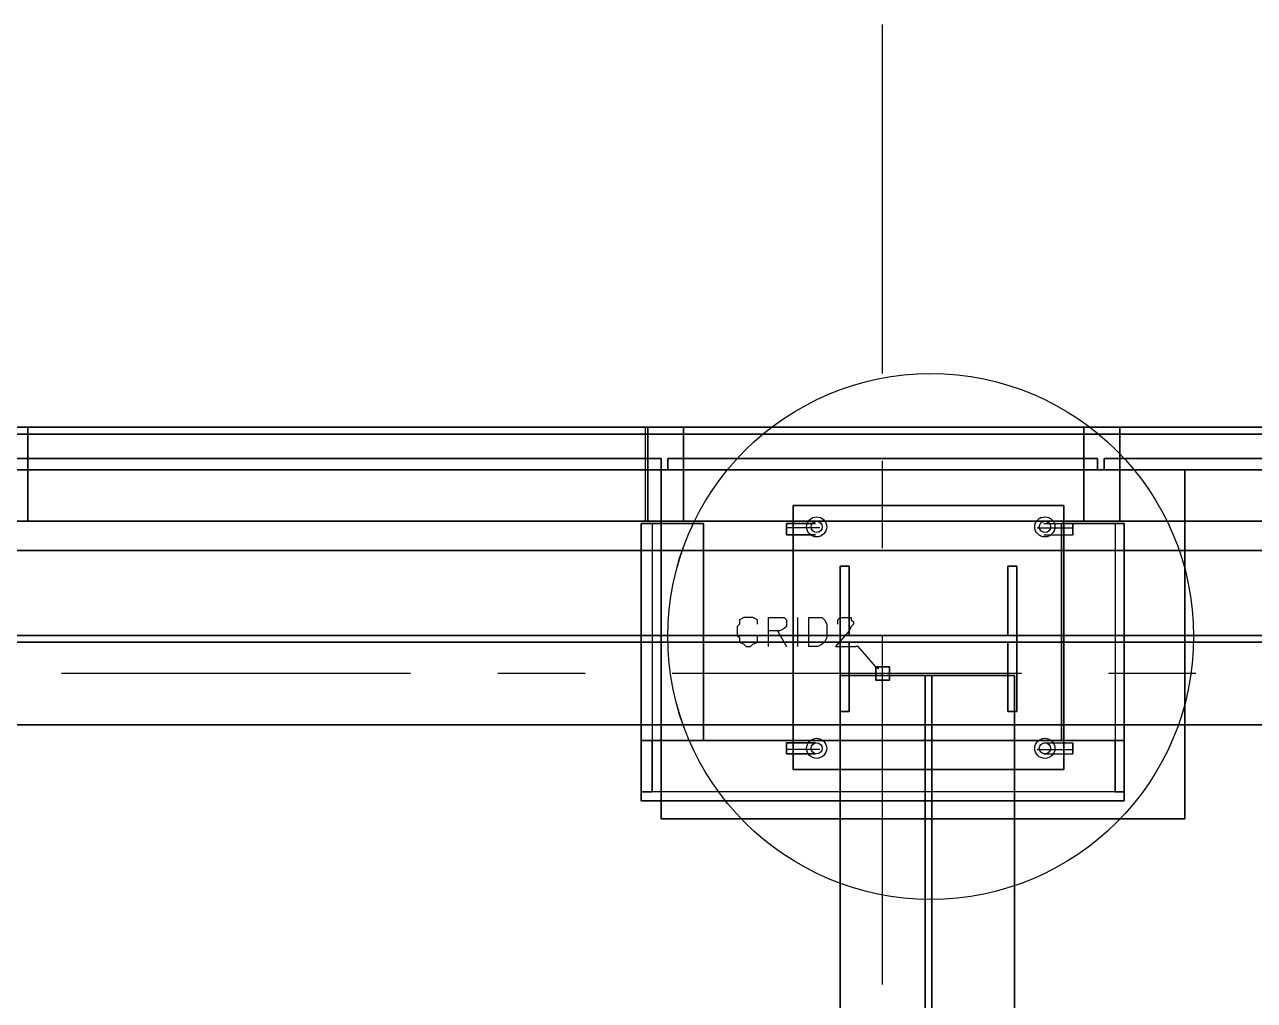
# Model space of a CAD drawing. Header units: metres. Extents: x 114 to 218, y 8 to 180.
# Drawn here: x 159.58 to 168.04, y 159.78 to 166.49 of the extents above; entities that cross this region are included whole.
import ezdxf

# ---------------------------------------------------------------- set-up
doc = ezdxf.new("R2010")
doc.units = ezdxf.units.M
doc.header["$MEASUREMENT"] = 0
for name, color, linetype in [('A-2D-GLAZ', 7, 'Continuous'), ('A-2D-GLAZ-CWMG', 7, 'Continuous'), ('A-2D-I-WALL', 7, 'Continuous'), ('A-3D-GLAZ-CURT', 7, 'Continuous'), ('A-3D-GLAZ-CWMG', 7, 'Continuous'), ('A-3D-I-WALL', 7, 'Continuous'), ('A-TFP-GRID-REFERENCE', 7, 'Continuous'), ('A_GRID', 7, 'Continuous'), ('S-3D-BEAM', 7, 'Continuous'), ('S-3D-Cols', 7, 'Continuous'), ('S-3D-FTNG', 7, 'Continuous'), ('S-3D-PILR', 7, 'Continuous'), ('S-3D-SLAB', 7, 'Continuous'), ('S-3D-Steel', 7, 'Continuous'), ('S-3D-WALL', 7, 'Continuous')]:
    doc.layers.add(name, color=color, linetype=linetype)

msp = doc.modelspace()

# ---------------------------------------------------------------- linework, layer by layer
at = {"layer": 'A-2D-GLAZ', "color": 9, "true_color": 0xbababa}
for points in [[(159.5136, 163.4257), (163.9589, 163.4257), (163.9589, 163.5026), (159.5136, 163.5026), (159.5136, 163.4257)], [(164.0051, 163.4257), (166.9583, 163.4257), (166.9583, 163.5026), (164.0051, 163.5026), (164.0051, 163.4257)], [(167.0045, 163.4257), (171.4652, 163.4257), (171.4652, 163.5026), (167.0045, 163.5026), (167.0045, 163.4257)]]:
    msp.add_lwpolyline(points, dxfattribs=at)
at = {"layer": 'A-2D-GLAZ-CWMG', "color": 9, "true_color": 0xbababa}
for points in [[(159.6059, 163.0719), (159.6059, 163.7179), (159.3598, 163.7179), (159.3598, 163.0719)], [(159.6059, 163.7179), (163.8666, 163.7179)], [(164.1127, 163.0719), (164.1127, 163.7179), (163.8666, 163.7179), (163.8666, 163.0719), (164.1127, 163.0719)], [(164.1127, 163.7179), (166.866, 163.7179)], [(167.1122, 163.0719), (167.1122, 163.7179), (166.866, 163.7179), (166.866, 163.0719), (167.1122, 163.0719)], [(167.1122, 163.7179), (189.3541, 163.7179)], [(159.6674, 163.0719), (159.7289, 163.0719)], [(163.7589, 163.0719), (163.8666, 163.0719)], [(164.1127, 163.0719), (166.866, 163.0719)], [(167.1122, 163.0719), (167.2045, 163.0719)]]:
    msp.add_lwpolyline(points, dxfattribs=at)
at = {"layer": 'A-2D-I-WALL', "color": 9, "true_color": 0xbababa}
for points in [[(164.2511, 161.5645), (164.2511, 163.0565), (163.8205, 163.0565), (163.8205, 161.1492)], [(163.8974, 163.0565), (163.8974, 161.2107)], [(167.1429, 161.1492), (167.1429, 163.0565), (166.7122, 163.0565), (166.7122, 161.5645)], [(167.0814, 163.0565), (167.0814, 161.2107)], [(164.8664, 161.5645), (164.2511, 161.5645)], [(166.0354, 161.5645), (164.9279, 161.5645)], [(166.7122, 161.5645), (166.097, 161.5645)], [(163.8205, 161.1492), (167.1429, 161.1492)], [(167.0814, 161.2107), (163.8974, 161.2107)]]:
    msp.add_lwpolyline(points, dxfattribs=at)
at = {"layer": 'A-3D-GLAZ-CURT', "color": 131, "true_color": 0x7fffff}
for points in [[(163.9589, 163.4257), (159.5136, 163.4257), (163.9589, 163.4257), (163.9589, 163.5026), (159.5136, 163.5026), (159.5136, 163.4257), (159.5136, 163.5026), (163.9589, 163.5026), (163.9589, 163.4257)], [(163.9589, 163.5026), (163.9589, 163.5026)], [(163.9589, 163.5026), (163.9589, 163.5026)], [(166.9583, 163.4257), (164.0051, 163.4257), (166.9583, 163.4257), (166.9583, 163.5026), (164.0051, 163.5026), (164.0051, 163.4257), (164.0051, 163.5026), (166.9583, 163.5026), (166.9583, 163.4257)], [(164.0051, 163.5026), (164.0051, 163.5026)], [(164.0051, 163.5026), (164.0051, 163.5026)], [(164.0051, 163.4257), (164.0051, 163.5026), (166.9583, 163.5026), (166.9583, 163.4257), (166.9583, 163.5026), (164.0051, 163.5026), (164.0051, 163.4257), (166.9583, 163.4257), (164.0051, 163.4257)], [(164.0051, 163.5026), (164.0051, 163.5026)], [(166.9583, 163.5026), (166.9583, 163.5026)], [(166.9583, 163.5026), (166.9583, 163.5026)], [(166.9583, 163.5026), (166.9583, 163.5026)], [(167.0045, 163.4257), (167.0045, 163.5026), (167.0045, 163.4257)], [(171.4652, 163.5026), (167.0045, 163.5026), (171.4652, 163.5026)], [(167.0045, 163.5026), (167.0045, 163.5026)], [(167.0045, 163.5026), (167.0045, 163.5026)], [(163.9589, 163.4257), (163.9589, 163.4257)], [(164.0051, 163.4257), (164.0051, 163.4257)], [(164.0051, 163.4257), (164.0051, 163.4257)], [(164.0051, 163.4257), (164.0051, 163.4257)], [(166.9583, 163.4257), (166.9583, 163.4257)], [(166.9583, 163.4257), (166.9583, 163.4257)], [(171.4652, 163.4257), (167.0045, 163.4257), (171.4652, 163.4257)], [(167.0045, 163.4257), (167.0045, 163.4257)], [(167.0045, 163.4257), (167.0045, 163.4257)]]:
    msp.add_lwpolyline(points, dxfattribs=at)
at = {"layer": 'A-3D-GLAZ-CWMG', "color": 8, "true_color": 0x808080}
for points in [[(159.6059, 163.7179), (159.3598, 163.7179), (159.3598, 163.0719), (159.6059, 163.0719), (159.6059, 163.7179), (159.6059, 163.0719), (159.3598, 163.0719), (159.3598, 163.7179), (159.6059, 163.7179)], [(163.8666, 163.7179), (159.6059, 163.7179)], [(159.6059, 163.7179), (163.8666, 163.7179)], [(159.6059, 163.7179), (159.6059, 163.0719), (159.6059, 163.7179)], [(159.6059, 163.7179), (159.6059, 163.7179)], [(159.6059, 163.7179), (159.6059, 163.7179)], [(163.8666, 163.7179), (159.6059, 163.7179), (163.8666, 163.7179)], [(159.6059, 163.7179), (159.6059, 163.0719), (159.6059, 163.7179)], [(159.6059, 163.7179), (159.6059, 163.7179)], [(159.6059, 163.7179), (159.6059, 163.7179)], [(163.8512, 163.7179), (163.8512, 163.7179)], [(164.1127, 163.0719), (163.8512, 163.0719), (163.8512, 163.7179), (164.1127, 163.7179), (164.1127, 163.7179), (164.1127, 163.0719), (163.8512, 163.0719), (163.8512, 163.7179), (164.1127, 163.7179), (164.1127, 163.0719)], [(163.8512, 163.7179), (163.8512, 163.7179)], [(163.8666, 163.7179), (163.8666, 163.0719), (163.8666, 163.7179)], [(163.8666, 163.7179), (163.8666, 163.7179)], [(163.8666, 163.7179), (163.8666, 163.7179)], [(164.1127, 163.7179), (163.8666, 163.7179), (163.8666, 163.0719), (164.1127, 163.0719), (164.1127, 163.7179), (164.1127, 163.0719), (163.8666, 163.0719), (163.8666, 163.7179), (164.1127, 163.7179)], [(163.8666, 163.7179), (163.8666, 163.7179)], [(163.8666, 163.7179), (163.8666, 163.0719), (163.8666, 163.7179)], [(163.8666, 163.7179), (163.8666, 163.7179)], [(164.1127, 163.7179), (164.1127, 163.7179)], [(164.1127, 163.7179), (164.1127, 163.7179)], [(164.1127, 163.7179), (164.1127, 163.7179)], [(164.1127, 163.7179), (164.1127, 163.7179)], [(166.866, 163.7179), (164.1127, 163.7179), (166.866, 163.7179)], [(164.1127, 163.7179), (164.1127, 163.0719), (164.1127, 163.7179)], [(164.1127, 163.7179), (164.1127, 163.7179)], [(164.1127, 163.7179), (164.1127, 163.7179)], [(166.866, 163.7179), (166.866, 163.7179)], [(167.1122, 163.7179), (166.866, 163.7179), (166.866, 163.0719), (167.1122, 163.0719), (167.1122, 163.7179), (167.1122, 163.0719), (166.866, 163.0719), (166.866, 163.7179), (167.1122, 163.7179)], [(166.866, 163.7179), (166.866, 163.7179)], [(166.866, 163.7179), (166.866, 163.7179)], [(167.1122, 163.7179), (167.1122, 163.0719), (166.866, 163.0719), (166.866, 163.7179), (167.1122, 163.7179), (166.866, 163.7179), (166.866, 163.0719), (167.1122, 163.0719), (167.1122, 163.7179)], [(166.866, 163.7179), (166.866, 163.7179)], [(166.866, 163.7179), (166.866, 163.0719), (166.866, 163.7179)], [(166.866, 163.7179), (166.866, 163.7179)], [(167.1122, 163.7179), (167.1122, 163.0719), (171.4806, 163.0719), (171.4806, 163.7179), (167.1122, 163.7179), (171.4806, 163.7179), (171.4806, 163.0719), (167.1122, 163.0719), (167.1122, 163.7179)], [(167.1122, 163.7179), (167.1122, 163.7179)], [(167.1122, 163.7179), (167.1122, 163.7179)], [(167.1122, 163.0719), (171.4806, 163.0719), (171.4806, 163.7179), (171.4806, 163.0719), (167.1122, 163.0719)], [(171.4806, 163.7179), (167.1122, 163.7179), (171.4806, 163.7179)], [(167.1122, 163.7179), (167.1122, 163.0719), (167.1122, 163.7179)], [(167.1122, 163.7179), (167.1122, 163.7179)], [(167.1122, 163.7179), (167.1122, 163.7179)], [(163.8666, 163.0719), (159.6059, 163.0719)], [(163.8666, 163.0719), (159.6059, 163.0719)], [(159.6059, 163.0719), (159.6059, 163.0719)], [(159.6059, 163.0719), (159.6059, 163.0719)], [(159.6059, 163.0719), (159.6059, 163.0719)], [(159.6059, 163.0719), (159.6059, 163.0719)], [(159.6059, 163.0719), (163.8666, 163.0719), (159.6059, 163.0719)], [(159.6059, 163.0719), (159.6059, 163.0719)], [(159.6059, 163.0719), (159.6059, 163.0719)], [(163.8512, 163.0719), (163.8512, 163.0719)], [(163.8512, 163.0719), (163.8512, 163.0719)], [(163.8666, 163.0719), (163.8666, 163.0719)], [(163.8666, 163.0719), (163.8666, 163.0719)], [(163.8666, 163.0719), (163.8666, 163.0719)], [(163.8666, 163.0719), (163.8666, 163.0719)], [(163.8666, 163.0719), (163.8666, 163.0719)], [(163.8666, 163.0719), (163.8666, 163.0719)], [(164.1127, 163.0719), (164.1127, 163.0719)], [(164.1127, 163.0719), (164.1127, 163.0719)], [(164.1127, 163.0719), (164.1127, 163.0719)], [(164.1127, 163.0719), (166.866, 163.0719), (164.1127, 163.0719)], [(164.1127, 163.0719), (164.1127, 163.0719)], [(164.1127, 163.0719), (164.1127, 163.0719)], [(166.866, 163.0719), (166.866, 163.0719)], [(166.866, 163.0719), (166.866, 163.0719)], [(166.866, 163.0719), (166.866, 163.0719)], [(166.866, 163.0719), (166.866, 163.0719)], [(166.866, 163.0719), (166.866, 163.0719)], [(166.866, 163.0719), (166.866, 163.0719)], [(167.1122, 163.0719), (167.1122, 163.0719)], [(167.1122, 163.0719), (167.1122, 163.0719)], [(167.1122, 163.0719), (167.1122, 163.0719)], [(167.1122, 163.0719), (167.1122, 163.0719)], [(167.1122, 163.0719), (167.1122, 163.0719)], [(167.1122, 163.0719), (167.1122, 163.0719)], [(167.1122, 163.0719), (167.1122, 163.0719)], [(167.1122, 163.0719), (167.1122, 163.0719)]]:
    msp.add_lwpolyline(points, dxfattribs=at)
at = {"layer": 'A-3D-I-WALL', "color": 42, "true_color": 0xdda500}
for points in [[(163.8974, 163.0565), (163.8205, 163.0565), (163.8205, 161.5645), (163.8205, 161.2107), (163.8974, 161.2107), (163.8974, 161.5645)], [(164.2511, 161.5645), (164.2511, 163.0565), (163.8974, 163.0565), (163.8974, 161.5645), (164.2511, 161.5645), (163.8205, 161.5645), (163.8205, 163.0565)], [(163.8205, 163.0565), (164.2511, 163.0565)], [(164.2511, 161.5645), (163.8205, 161.5645), (163.8205, 163.0565), (164.2511, 163.0565), (164.2511, 161.5645), (164.2511, 163.0565)], [(163.8205, 163.0565), (163.8205, 163.0565)], [(163.8205, 163.0565), (163.8205, 163.0565)], [(163.8974, 163.0565), (163.8974, 163.0565)], [(164.2511, 163.0565), (164.2511, 163.0565)], [(164.2511, 163.0565), (164.2511, 163.0565)], [(167.0814, 163.0565), (166.7122, 163.0565), (166.7122, 161.5645), (167.0814, 161.5645)], [(167.1429, 161.5645), (167.1429, 163.0565), (167.0814, 163.0565), (167.0814, 161.5645), (167.0814, 161.2107), (167.1429, 161.2107), (167.1429, 161.5645), (166.7122, 161.5645), (166.7122, 163.0565)], [(166.7122, 163.0565), (167.1429, 163.0565)], [(167.1429, 161.5645), (166.7122, 161.5645), (166.7122, 163.0565), (167.1429, 163.0565), (167.1429, 161.5645), (167.1429, 163.0565)], [(166.7122, 163.0565), (166.7122, 163.0565)], [(166.7122, 163.0565), (166.7122, 163.0565)], [(167.0814, 163.0565), (167.0814, 163.0565)], [(167.1429, 163.0565), (167.1429, 163.0565)], [(167.1429, 163.0565), (167.1429, 163.0565)], [(163.8205, 161.1492), (167.1429, 161.1492), (167.1429, 161.5645), (166.7122, 161.5645), (164.2511, 161.5645), (163.8205, 161.5645), (163.8205, 161.1492), (163.8205, 161.2107), (163.8205, 161.5645), (164.2511, 161.5645), (166.7122, 161.5645), (167.1429, 161.5645), (167.1429, 161.2107), (167.1429, 161.1492), (163.8205, 161.1492)], [(163.8205, 161.5645), (163.8205, 161.5645)], [(163.8205, 161.5645), (163.8205, 161.5645)], [(163.8205, 161.5645), (163.8205, 161.5645)], [(163.8205, 161.5645), (163.8205, 161.5645)], [(167.0814, 161.2107), (167.0814, 161.5645), (166.7122, 161.5645), (164.2511, 161.5645), (163.8974, 161.5645), (163.8974, 161.2107)], [(163.8974, 161.5645), (163.8974, 161.5645)], [(163.8974, 161.5645), (163.8974, 161.5645)], [(164.2511, 161.5645), (164.2511, 161.5645)], [(164.2511, 161.5645), (164.2511, 161.5645)], [(164.2511, 161.5645), (164.2511, 161.5645)], [(164.2511, 161.5645), (164.2511, 161.5645)], [(164.2511, 161.5645), (164.2511, 161.5645)], [(166.7122, 161.5645), (166.7122, 161.5645)], [(166.7122, 161.5645), (166.7122, 161.5645)], [(166.7122, 161.5645), (166.7122, 161.5645)], [(166.7122, 161.5645), (166.7122, 161.5645)], [(166.7122, 161.5645), (166.7122, 161.5645)], [(166.7122, 161.5645), (166.7122, 161.5645)], [(167.0814, 161.5645), (167.0814, 161.5645)], [(167.0814, 161.5645), (167.0814, 161.5645)], [(167.1429, 161.5645), (167.1429, 161.5645)], [(167.1429, 161.5645), (167.1429, 161.5645)], [(167.1429, 161.5645), (167.1429, 161.5645)], [(163.8205, 161.1492), (167.1429, 161.1492), (167.1429, 161.2107), (167.0814, 161.2107), (163.8974, 161.2107), (163.8205, 161.2107), (163.8205, 161.1492)], [(163.8205, 161.2107), (163.8205, 161.2107)], [(163.8205, 161.2107), (163.8205, 161.2107)], [(163.8205, 161.2107), (163.8205, 161.2107)], [(163.8205, 161.1492), (163.8205, 161.1492)], [(163.8205, 161.1492), (163.8205, 161.1492)], [(163.8974, 161.2107), (163.8974, 161.2107)], [(163.8974, 161.2107), (163.8974, 161.2107)], [(167.0814, 161.2107), (167.0814, 161.2107)], [(167.0814, 161.2107), (167.0814, 161.2107)], [(167.1429, 161.2107), (167.1429, 161.2107)], [(167.1429, 161.2107), (167.1429, 161.2107)], [(167.1429, 161.2107), (167.1429, 161.2107)], [(167.1429, 161.1492), (167.1429, 161.1492)], [(167.1429, 161.1492), (167.1429, 161.1492)]]:
    msp.add_lwpolyline(points, dxfattribs=at)
at = {"layer": 'A-TFP-GRID-REFERENCE', "color": 1, "true_color": 0xff0000}
for points in [[(164.6203, 162.3643), (164.6203, 162.3951), (164.5896, 162.4105), (164.5742, 162.4105), (164.5434, 162.4105), (164.528, 162.4105), (164.4973, 162.3951), (164.4973, 162.3643), (164.4819, 162.349), (164.4819, 162.2874), (164.4973, 162.272), (164.4973, 162.2413), (164.528, 162.2259), (164.5434, 162.2105), (164.5742, 162.2105), (164.5896, 162.2259), (164.6203, 162.2413), (164.6203, 162.272), (164.6203, 162.2874), (164.5742, 162.2874)], [(164.6972, 162.2105), (164.6972, 162.4105), (164.7741, 162.4105), (164.8049, 162.4105), (164.8203, 162.3951), (164.8203, 162.3797), (164.8203, 162.3643), (164.8203, 162.349), (164.8049, 162.3336), (164.7741, 162.3182), (164.6972, 162.3182)], [(164.8972, 162.4105), (164.8972, 162.2105)], [(164.9741, 162.2105), (164.9741, 162.4105), (165.0356, 162.4105), (165.0664, 162.4105), (165.0818, 162.3951), (165.0971, 162.3643), (165.0971, 162.349), (165.0971, 162.2874), (165.0971, 162.272), (165.0818, 162.2413), (165.0664, 162.2259), (165.0356, 162.2105), (164.9741, 162.2105)], [(165.1741, 162.3643), (165.1741, 162.3797), (165.1741, 162.3951), (165.1894, 162.4105), (165.2048, 162.4105), (165.251, 162.4105), (165.2663, 162.4105), (165.2663, 162.3951), (165.2817, 162.3797), (165.2817, 162.3643), (165.2663, 162.349), (165.251, 162.3182), (165.1587, 162.2105), (165.2971, 162.2105)], [(164.7588, 162.3182), (164.8203, 162.2105)], [(165.4355, 162.0721), (165.3125, 162.2105), (165.2971, 162.2105)], [(165.5278, 162.0721), (165.4355, 162.0721), (165.4355, 161.9798), (165.4355, 162.0721), (165.5278, 162.0721)], [(165.4355, 162.0721), (165.4355, 162.0721)], [(165.4355, 162.0721), (165.4355, 162.0721)], [(165.4509, 162.0721), (165.4509, 162.0567), (165.4355, 162.0721), (165.4509, 162.0721), (165.4509, 162.0721)], [(165.5278, 161.9798), (165.5278, 162.0721), (165.5278, 161.9798)], [(165.5278, 162.0721), (165.5278, 162.0721)], [(165.5278, 162.0721), (165.5278, 162.0721)], [(165.5278, 161.9798), (165.4355, 161.9798), (165.5278, 161.9798)], [(165.4355, 161.9798), (165.4355, 161.9798)], [(165.4355, 161.9798), (165.4355, 161.9798)], [(165.5278, 161.9798), (165.5278, 161.9798)]]:
    msp.add_lwpolyline(points, dxfattribs=at)
at = {"layer": 'A_GRID', "color": 1, "true_color": 0xff0000}
for points in [[(165.4817, 164.0871), (165.4817, 166.4866)], [(165.4817, 162.8873), (165.4817, 163.4872)], [(165.4817, 159.8879), (165.4817, 162.2874)], [(162.2361, 162.0259), (159.8366, 162.0259)], [(163.4359, 162.0259), (162.836, 162.0259)], [(166.4354, 162.0259), (164.0358, 162.0259)], [(167.6351, 162.0259), (167.0352, 162.0259)]]:
    msp.add_lwpolyline(points, dxfattribs=at)
at = {"layer": 'S-3D-BEAM', "color": 4, "true_color": 0x00ffff}
for points in [[(201.7979, 162.8719), (201.7979, 161.6721), (201.7979, 161.6721), (129.7961, 161.6721), (129.7961, 162.8719), (201.7979, 162.8719)], [(129.7961, 162.8719), (201.7979, 162.8719), (129.7961, 162.8719)], [(201.7979, 162.2874), (201.7979, 162.8719), (201.7979, 162.8719), (129.7961, 162.8719), (129.7961, 162.2874), (201.7979, 162.2874)], [(201.7979, 162.8719), (201.7979, 162.2874), (201.7979, 162.2874), (129.7961, 162.2874), (129.7961, 162.8719), (201.7979, 162.8719)], [(129.7961, 162.8719), (201.7979, 162.8719), (129.7961, 162.8719)], [(201.7979, 161.6721), (201.7979, 162.8719), (201.7979, 162.8719), (129.7961, 162.8719), (129.7961, 161.6721), (201.7979, 161.6721)], [(201.7979, 162.2413), (201.7979, 161.6721), (201.7979, 162.2413), (201.7979, 162.2413), (129.7961, 162.2413), (129.7961, 161.6721), (201.7979, 161.6721), (201.7979, 162.8719), (201.7979, 162.2874)], [(129.7961, 162.2874), (201.7979, 162.2874), (129.7961, 162.2874)], [(201.7979, 162.2413), (201.7979, 161.6721), (201.7979, 161.6721), (129.7961, 161.6721), (129.7961, 162.2413), (201.7979, 162.2413)], [(129.7961, 162.2413), (201.7979, 162.2413), (129.7961, 162.2413)], [(165.1894, 162.0105), (166.3892, 162.0105), (166.3892, 162.0105), (166.3892, 109.4666), (165.1894, 109.4666), (165.1894, 162.0105)], [(165.1894, 109.4666), (165.1894, 162.0105), (165.1894, 109.4666)], [(165.7739, 162.0105), (165.1894, 162.0105), (165.1894, 162.0105), (165.1894, 109.4666), (165.7739, 109.4666), (165.7739, 162.0105)], [(165.1894, 162.0105), (165.7739, 162.0105), (165.7739, 162.0105), (165.7739, 109.4666), (165.1894, 109.4666), (165.1894, 162.0105)], [(165.1894, 109.4666), (165.1894, 162.0105), (165.1894, 109.4666)], [(166.3892, 162.0105), (165.1894, 162.0105), (165.1894, 162.0105), (165.1894, 109.4666), (166.3892, 109.4666), (166.3892, 162.0105)], [(165.8201, 162.0105), (166.3892, 162.0105), (165.8201, 162.0105), (165.8201, 162.0105), (165.8201, 109.4666), (166.3892, 109.4666), (166.3892, 162.0105), (166.3892, 162.0105), (165.1894, 162.0105), (165.7739, 162.0105)], [(165.7739, 162.0105), (165.1894, 162.0105), (165.1894, 162.0105), (166.3892, 162.0105), (165.8201, 162.0105)], [(165.7739, 109.4666), (165.7739, 162.0105), (165.7739, 109.4666)], [(165.7739, 162.0105), (165.7739, 162.0105)], [(165.8201, 162.0105), (166.3892, 162.0105), (166.3892, 162.0105), (166.3892, 109.4666), (165.8201, 109.4666), (165.8201, 162.0105)], [(165.8201, 109.4666), (165.8201, 162.0105), (165.8201, 109.4666)], [(165.8201, 162.0105), (165.8201, 162.0105)], [(166.3892, 109.4666), (166.3892, 162.0105), (166.3892, 109.4666)], [(166.3892, 109.4666), (166.3892, 162.0105), (166.3892, 109.4666)], [(166.3892, 162.0105), (166.3892, 162.0105)], [(129.7961, 161.6721), (201.7979, 161.6721), (129.7961, 161.6721)], [(129.7961, 161.6721), (201.7979, 161.6721), (129.7961, 161.6721)]]:
    msp.add_lwpolyline(points, dxfattribs=at)
at = {"layer": 'S-3D-Cols', "color": 112, "true_color": 0x00dd6e}
for points in [[(165.1894, 162.7643), (165.1894, 162.7643), (165.1894, 161.7644), (165.1894, 162.7643)], [(165.251, 162.7643), (165.251, 162.7643), (165.1894, 162.7643), (165.251, 162.7643)], [(165.251, 162.2874), (165.251, 162.7643), (165.1894, 162.7643), (165.1894, 161.7644), (165.251, 161.7644), (165.1894, 161.7644), (165.251, 161.7644), (165.251, 162.2413)], [(165.1894, 162.7643), (165.251, 162.7643), (165.251, 162.2874), (166.3431, 162.2874), (166.3431, 162.7643), (166.4046, 162.7643), (166.4046, 161.7644), (166.3431, 161.7644), (166.3431, 162.2413), (165.251, 162.2413), (165.251, 161.7644), (165.1894, 161.7644), (165.1894, 162.7643)], [(165.251, 162.2874), (165.251, 162.2874), (165.251, 162.7643), (165.251, 162.2874)], [(166.3431, 162.7643), (166.3431, 162.7643), (166.3431, 162.2874), (166.3431, 162.7643)], [(166.4046, 162.7643), (166.4046, 162.7643), (166.3431, 162.7643), (166.4046, 162.7643)], [(166.4046, 161.7644), (166.4046, 162.7643), (166.3431, 162.7643), (166.3431, 162.2874)], [(166.4046, 161.7644), (166.4046, 161.7644), (166.4046, 162.7643), (166.4046, 161.7644)], [(166.3431, 162.2874), (166.3431, 162.2874), (165.251, 162.2874), (166.3431, 162.2874)], [(165.251, 162.2874), (166.3431, 162.2874)], [(165.251, 162.2413), (165.251, 162.2413), (166.3431, 162.2413), (165.251, 162.2413)], [(165.251, 161.7644), (165.251, 161.7644), (165.251, 162.2413), (165.251, 161.7644)], [(165.251, 162.2413), (166.3431, 162.2413)], [(166.3431, 162.2413), (166.3431, 162.2413), (166.3431, 161.7644), (166.3431, 162.2413)], [(166.4046, 161.7644), (166.3431, 161.7644), (166.3431, 162.2413)], [(165.1894, 161.7644), (165.1894, 161.7644)], [(166.3431, 161.7644), (166.3431, 161.7644), (166.4046, 161.7644), (166.3431, 161.7644)]]:
    msp.add_lwpolyline(points, dxfattribs=at)
at = {"layer": 'S-3D-FTNG', "color": 254, "true_color": 0xdcdcdc}
for points in [[(163.9589, 163.4257), (167.5582, 163.4257), (167.5582, 161.0261), (163.9589, 161.0261), (163.9589, 163.4257), (163.9589, 161.0261), (167.5582, 161.0261), (167.5582, 163.4257), (163.9589, 163.4257)], [(163.9589, 163.4257), (163.9589, 163.4257)], [(167.5582, 163.4257), (167.5582, 163.4257)], [(163.9589, 161.0261), (163.9589, 161.0261)], [(163.9589, 161.0261), (163.9589, 161.0261)], [(167.5582, 161.0261), (167.5582, 161.0261)]]:
    msp.add_lwpolyline(points, dxfattribs=at)
at = {"layer": 'S-3D-PILR', "color": 8, "true_color": 0x808080}
for points in [[(165.8047, 164.0717), (165.8047, 164.0717)], [(164.0051, 162.272), (164.0051, 162.272)], [(167.6044, 162.272), (167.6044, 162.272)], [(165.8047, 160.4724), (165.8047, 160.4724)]]:
    msp.add_lwpolyline(points, dxfattribs=at)
for radius in [1.8073, 1.8074]:
    msp.add_circle((165.8124, 162.2797), radius, dxfattribs=at)
at = {"layer": 'S-3D-SLAB', "color": 51, "true_color": 0xffff7f}
for points in [[(126.489, 163.0719), (202.5978, 163.0719), (202.5978, 106.8671)], [(126.489, 23.4674), (126.489, 163.0719), (202.5978, 163.0719), (202.5978, 106.8671), (197.5064, 106.8671), (197.5064, 104.4983), (198.1063, 104.4983), (198.1063, 100.4837), (197.5064, 100.4837), (197.5064, 79.6722), (202.5978, 79.6722), (202.5978, 23.4674), (126.489, 23.4674)]]:
    msp.add_lwpolyline(points, dxfattribs=at)
at = {"layer": 'S-3D-Steel', "color": 4, "true_color": 0x00ffff}
for points in [[(164.8664, 163.1796), (164.8664, 161.3645), (166.7276, 161.3645), (166.7276, 163.1796), (166.7276, 161.3645), (164.8664, 161.3645), (164.8664, 163.1796), (166.7276, 163.1796), (164.8664, 163.1796)], [(164.8664, 163.1796), (164.8664, 163.1796)], [(166.7276, 163.1796), (166.7276, 163.1796)], [(164.8203, 162.9796), (164.8203, 162.995), (164.8203, 163.0257), (164.8203, 163.0565), (164.8203, 163.0257), (164.8203, 162.995), (164.8203, 162.9796)], [(165.0202, 163.0565), (164.8203, 163.0565)], [(164.8203, 163.0565), (165.0202, 163.0565)], [(165.051, 163.0257), (164.8203, 163.0257)], [(164.9741, 163.0257), (164.8203, 163.0257)], [(164.8203, 163.0257), (164.8203, 163.0257)], [(164.9433, 163.0257), (164.9433, 163.0257)], [(164.9741, 163.0257), (164.9741, 163.0257)], [(164.9741, 163.0257), (164.9741, 163.0257)], [(165.0202, 163.0873), (165.0202, 163.0873)], [(165.0202, 163.0565), (165.0202, 163.0565)], [(165.051, 163.0257), (165.051, 163.0257)], [(165.0818, 163.0257), (165.0818, 163.0257)], [(166.5276, 163.0257), (166.5276, 163.0257)], [(166.543, 163.0257), (166.7891, 163.0257)], [(166.543, 163.0257), (166.543, 163.0257)], [(166.5892, 163.0873), (166.5892, 163.0873)], [(166.5892, 163.0565), (166.7891, 163.0565)], [(166.5892, 163.0565), (166.5892, 163.0565)], [(166.5892, 163.0565), (166.7891, 163.0565)], [(166.6199, 163.0257), (166.7891, 163.0257)], [(166.6199, 163.0257), (166.6199, 163.0257)], [(166.6199, 163.0257), (166.6199, 163.0257)], [(166.6507, 163.0257), (166.6507, 163.0257)], [(166.7891, 162.9796), (166.7891, 162.995), (166.7891, 163.0257), (166.7891, 163.0565), (166.7891, 163.0257), (166.7891, 162.995), (166.7891, 162.9796)], [(166.7891, 163.0257), (166.7891, 163.0257)], [(165.0202, 162.9796), (164.8203, 162.9796)], [(164.8203, 162.9796), (165.0202, 162.9796)], [(165.0202, 162.9796), (165.0202, 162.9796)], [(165.0202, 162.9642), (165.0202, 162.9642)], [(166.5892, 162.9796), (166.7891, 162.9796)], [(166.5892, 162.9796), (166.5892, 162.9796)], [(166.5892, 162.9796), (166.7891, 162.9796)], [(166.5892, 162.9642), (166.5892, 162.9642)], [(164.8203, 161.4722), (164.8203, 161.4876), (164.8203, 161.503), (164.8203, 161.5337), (164.8203, 161.5491), (164.8203, 161.5337), (164.8203, 161.503), (164.8203, 161.4876), (164.8203, 161.4722)], [(165.0202, 161.5491), (164.8203, 161.5491)], [(164.8203, 161.5491), (165.0202, 161.5491)], [(165.051, 161.503), (164.8203, 161.503)], [(164.9741, 161.503), (164.8203, 161.503)], [(164.8203, 161.503), (164.8203, 161.503)], [(164.9433, 161.503), (164.9433, 161.503)], [(164.9741, 161.503), (164.9741, 161.503)], [(164.9741, 161.503), (164.9741, 161.503)], [(165.0202, 161.5645), (165.0202, 161.5645)], [(165.0202, 161.5491), (165.0202, 161.5491)], [(165.051, 161.503), (165.051, 161.503)], [(165.0818, 161.503), (165.0818, 161.503)], [(166.5276, 161.503), (166.5276, 161.503)], [(166.543, 161.503), (166.7891, 161.503)], [(166.543, 161.503), (166.543, 161.503)], [(166.5892, 161.5645), (166.5892, 161.5645)], [(166.5892, 161.5491), (166.7891, 161.5491)], [(166.5892, 161.5491), (166.5892, 161.5491)], [(166.5892, 161.5491), (166.7891, 161.5491)], [(166.6199, 161.503), (166.7891, 161.503)], [(166.6199, 161.503), (166.6199, 161.503)], [(166.6199, 161.503), (166.6199, 161.503)], [(166.6507, 161.503), (166.6507, 161.503)], [(166.7891, 161.4722), (166.7891, 161.4876), (166.7891, 161.503), (166.7891, 161.5337), (166.7891, 161.5491), (166.7891, 161.5337), (166.7891, 161.503), (166.7891, 161.4876), (166.7891, 161.4722)], [(166.7891, 161.503), (166.7891, 161.503)], [(165.0202, 161.4722), (164.8203, 161.4722)], [(164.8203, 161.4722), (165.0202, 161.4722)], [(165.0202, 161.4722), (165.0202, 161.4722)], [(165.0202, 161.4414), (165.0202, 161.4414)], [(166.5892, 161.4722), (166.7891, 161.4722)], [(166.5892, 161.4722), (166.5892, 161.4722)], [(166.5892, 161.4722), (166.7891, 161.4722)], [(166.5892, 161.4414), (166.5892, 161.4414)], [(164.8664, 161.3645), (164.8664, 161.3645)], [(166.7276, 161.3645), (166.7276, 161.3645)], [(166.7276, 161.3645), (166.7276, 161.3645)]]:
    msp.add_lwpolyline(points, dxfattribs=at)
for centre, radius in [((165.0279, 163.0334), 0.0692), ((165.0279, 163.0334), 0.0692), ((166.5969, 163.0334), 0.0692), ((166.5969, 163.0334), 0.0692), ((165.0279, 163.0334), 0.0385), ((165.0279, 163.0334), 0.0384), ((166.5969, 163.0334), 0.0385), ((166.5969, 163.0334), 0.0385), ((165.0279, 161.5106), 0.0692), ((165.0279, 161.5106), 0.0692), ((166.5969, 161.5106), 0.0692), ((166.5969, 161.5106), 0.0692), ((165.0279, 161.5106), 0.0385), ((165.0279, 161.5106), 0.0384), ((166.5969, 161.5106), 0.0385), ((166.5969, 161.5106), 0.0385)]:
    msp.add_circle(centre, radius, dxfattribs=at)
at = {"layer": 'S-3D-WALL', "color": 81, "true_color": 0x9fff7f}
for points in [[(202.5978, 23.4674), (126.489, 23.4674), (126.489, 22.8675), (203.1977, 22.8675), (203.1977, 80.2721), (198.1063, 80.2721), (198.1063, 106.2672), (203.1977, 106.2672), (203.1977, 163.6718), (126.489, 163.6718), (126.489, 163.0719)], [(126.489, 163.6718), (203.1977, 163.6718)], [(126.489, 22.8675), (126.489, 23.4674), (202.5978, 23.4674), (202.5978, 79.6722), (197.5064, 79.6722), (197.5064, 106.8671), (202.5978, 106.8671), (202.5978, 163.0719), (126.489, 163.0719), (126.489, 163.6718), (126.489, 163.6718)], [(202.3978, 23.6673), (126.489, 23.6673), (126.489, 22.8675), (203.1977, 22.8675), (203.1977, 80.2721), (198.1063, 80.2721), (198.1063, 106.2672), (203.1977, 106.2672), (203.1977, 163.6718), (126.489, 163.6718), (126.489, 162.8719)], [(126.489, 163.6718), (203.1977, 163.6718)], [(126.489, 22.8675), (126.489, 23.6673), (202.3978, 23.6673), (202.3978, 79.4722), (197.2911, 79.4722), (197.2911, 107.067), (202.3978, 107.067), (202.3978, 162.8719), (126.489, 162.8719), (126.489, 163.6718), (126.489, 163.6718)], [(126.489, 163.0719), (202.5978, 163.0719)], [(126.489, 162.8719), (202.3978, 162.8719)]]:
    msp.add_lwpolyline(points, dxfattribs=at)

doc.saveas('drawing.dxf')
